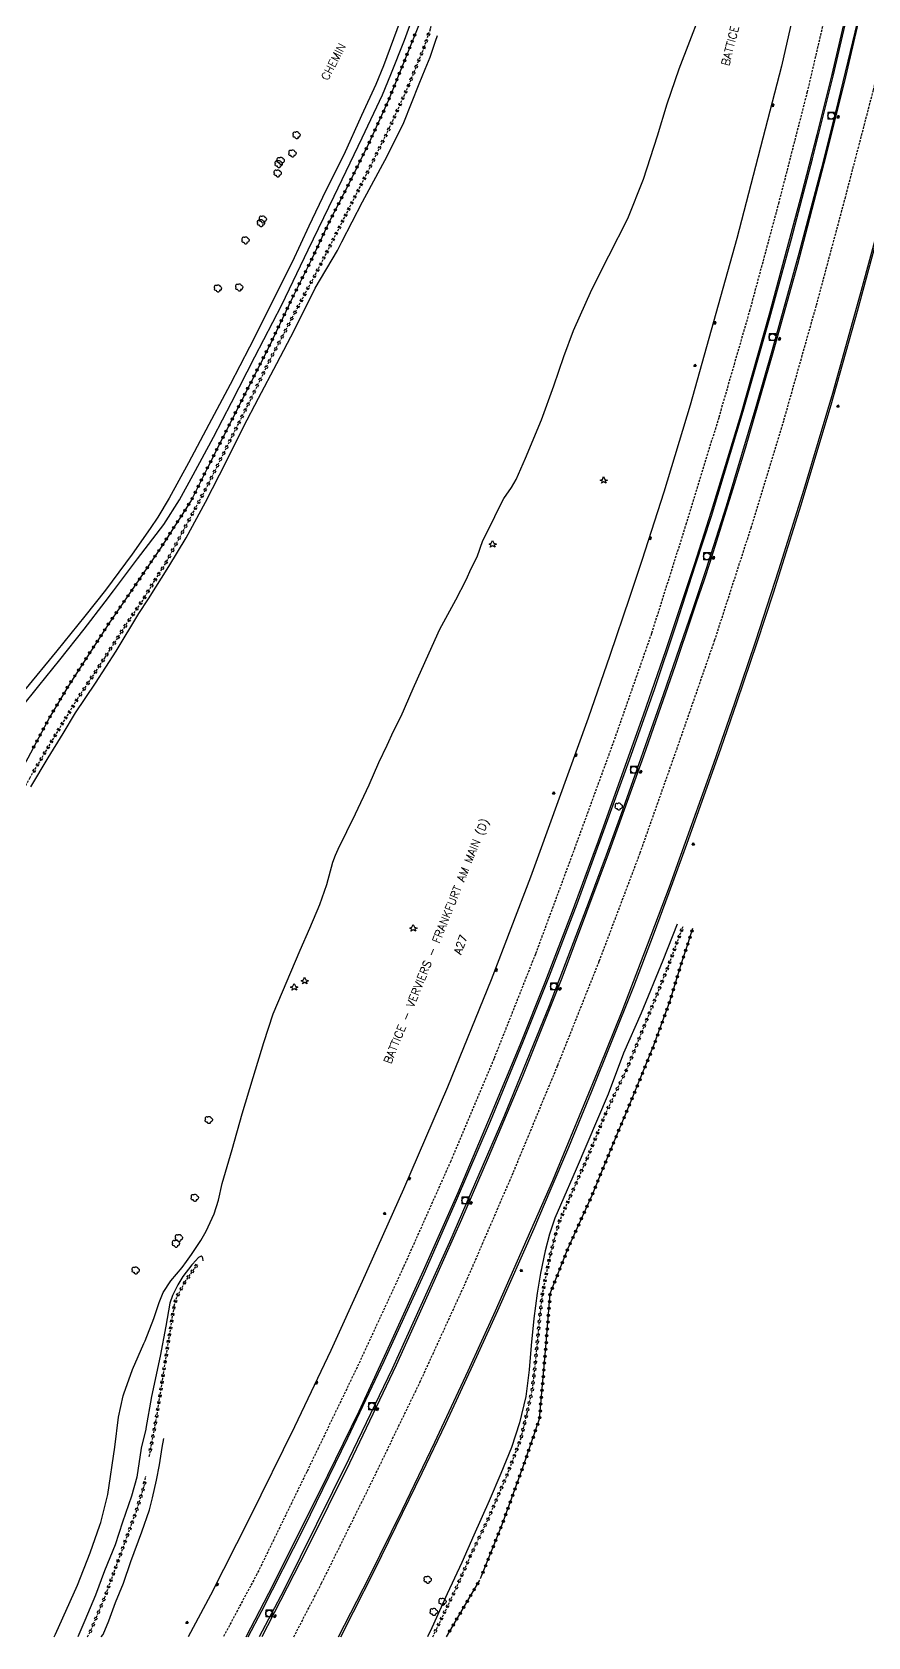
# Model space of a CAD drawing. Header units: millimetres. Extents: x 266000 to 267000, y 125000 to 126000.
# Drawn here: x 266175.8 to 266358.5, y 125000 to 125351 of the extents above; entities that cross this region are included whole.
import ezdxf
from ezdxf.enums import TextEntityAlignment as Align

# ---------------------------------------------------------------- set-up
doc = ezdxf.new("R2010")
doc.units = ezdxf.units.MM
doc.linetypes.add('DASHED', pattern=[0.75, 0.5, -0.25])
doc.layers.get('0').update_dxf_attribs({"linetype": 'CONTINUOUS'})
for name, color, linetype in [('W0001', 6, 'DASHED'), ('W0008', 7, 'CONTINUOUS'), ('W0010', 4, 'CONTINUOUS'), ('W0071', 7, 'CONTINUOUS'), ('W0211', 2, 'CONTINUOUS'), ('W0220', 5, 'DASHED'), ('W0300', 7, 'CONTINUOUS'), ('W0303', 7, 'CONTINUOUS'), ('W0322', 7, 'CONTINUOUS'), ('W0401', 7, 'CONTINUOUS'), ('W0420', 7, 'CONTINUOUS'), ('W0850', 7, 'CONTINUOUS'), ('W0989', 7, 'CONTINUOUS'), ('W0990', 7, 'CONTINUOUS')]:
    doc.layers.add(name, color=color, linetype=linetype)
doc.styles.get("Standard").update_dxf_attribs({"font": 'romans.shx', "width": 0.85})

# ---------------------------------------------------------------- blocks, each defined once
blk = doc.blocks.new('T850')
for p, q in [((-0.25, -0.15), (0, 0.32)), ((0, 0.32), (0.25, -0.15)), ((-0.25, -0.15), (0.25, -0.15))]:
    blk.add_line(p, q)
for major_axis in [(-0.106, 0.106), (-0.0354, 0.0354), (-0.0236, 0.0236)]:
    blk.add_ellipse((0, 0), major_axis=major_axis, ratio=1, start_param=3.926991, end_param=10.210176)
blk = doc.blocks.new('T401')
for p, q in [((-0.3, 0.3), (0, 0.3)), ((-0.3, -0.25), (-0.3, 0.3)), ((-0.3, 0.15), (0, 0.15)), ((-0.3, 0), (0, 0)), ((0, 0.3), (0, -0.25)), ((-0.3, -0.15), (0, -0.15)), ((-0.3, -0.25), (-0.3, -0.3)), ((-0.3, -0.3), (0, -0.3)), ((0, -0.3), (0, -0.25))]:
    blk.add_line(p, q)
blk = doc.blocks.new('T420')
for p, q in [((0.75, 0.75), (-0.75, 0.75)), ((-0.75, 0.75), (-0.75, -0.75)), ((0.75, 0.75), (0.75, -0.75)), ((0.75, -0.75), (-0.75, -0.75))]:
    blk.add_line(p, q)
blk.add_ellipse((0, 0), major_axis=(-0.53, 0.53), ratio=1, start_param=3.926991, end_param=10.210176)
blk = doc.blocks.new('T300')
for p, q in [((-0.8, 0.51), (-0.86, 0.34)), ((-0.86, 0.34), (-0.86, 0.17)), ((-0.86, 0.17), (-0.74, 0.06)), ((-0.69, 0.63), (-0.8, 0.51)), ((-0.8, -0.06), (-0.74, 0.06)), ((-0.74, 0.06), (-0.69, 0.11)), ((-0.57, 0.69), (-0.69, 0.63)), ((-0.46, 0.69), (-0.57, 0.69)), ((-0.29, 0.63), (-0.46, 0.69)), ((-0.29, 0.63), (-0.17, 0.74)), ((-0.23, 0.57), (-0.29, 0.63)), ((-0.17, 0.74), (-0.06, 0.8)), ((-0.06, 0.8), (0.06, 0.8)), ((0.06, 0.8), (0.23, 0.74)), ((0.23, 0.74), (0.34, 0.63)), ((0.34, 0.63), (0.4, 0.51)), ((0.46, 0.46), (0.34, 0.46)), ((0.4, 0.51), (0.4, 0.46)), ((0.57, 0.4), (0.46, 0.46)), ((0.57, 0.4), (0.69, 0.29)), ((0.69, 0.29), (0.74, 0.17)), ((0.74, 0.06), (0.69, -0.17)), ((0.74, 0.17), (0.74, 0.06)), ((-0.8, -0.17), (-0.8, -0.06)), ((-0.8, -0.23), (-0.8, -0.17)), ((-0.74, -0.34), (-0.8, -0.23)), ((-0.69, -0.4), (-0.74, -0.34)), ((-0.51, -0.46), (-0.69, -0.4)), ((-0.4, -0.46), (-0.51, -0.46)), ((-0.4, -0.46), (-0.34, -0.46)), ((-0.34, -0.46), (-0.34, -0.4)), ((-0.34, -0.51), (-0.34, -0.46)), ((-0.29, -0.63), (-0.34, -0.51)), ((-0.17, -0.74), (-0.29, -0.63)), ((-0.06, -0.8), (-0.17, -0.74)), ((0.06, -0.8), (-0.06, -0.8)), ((0.17, -0.74), (0.06, -0.8)), ((0.23, -0.69), (0.17, -0.74)), ((0.29, -0.46), (0.23, -0.46)), ((0.29, -0.63), (0.23, -0.69)), ((0.46, -0.4), (0.29, -0.46)), ((0.34, -0.51), (0.29, -0.63)), ((0.34, -0.51), (0.34, -0.46)), ((0.57, -0.34), (0.46, -0.4)), ((0.63, -0.29), (0.57, -0.34)), ((0.69, -0.17), (0.63, -0.29))]:
    blk.add_line(p, q)
blk = doc.blocks.new('T303')
for p, q in [((-0.77, 0), (-0.28, 0.21)), ((-0.28, -0.21), (-0.77, 0)), ((-0.28, 0.21), (0, 0.83)), ((0, 0.83), (0.28, 0.21)), ((0.28, 0.21), (0.83, 0)), ((0.83, 0), (0.28, -0.21)), ((-0.49, -0.63), (-0.28, -0.21)), ((0, -0.35), (-0.49, -0.63)), ((0.56, -0.63), (0, -0.35)), ((0.28, -0.21), (0.56, -0.63))]:
    blk.add_line(p, q)
blk = doc.blocks.new('t220o')
at = {"color": 0, "linetype": 'Continuous'}
for p, q in [((-0.25, 0.25), (0.25, 0.25)), ((-0.25, -0.25), (0.25, -0.25))]:
    blk.add_line(p, q, dxfattribs=at)
blk = doc.blocks.new('t322o')
at = {"color": 0, "linetype": 'Continuous'}
for radius in [0.25, 0.15]:
    blk.add_circle((0, 0), radius, dxfattribs=at)

msp = doc.modelspace()

# ---------------------------------------------------------------- linework, layer by layer
at = {"layer": 'W0001'}
for points in [[(266390.25, 125671), (266389.34, 125657.19), (266387.82, 125632.69), (266386.02, 125607.3), (266384.19, 125583.41), (266381.87, 125557.95), (266379.47, 125533.69), (266376.61, 125509.38), (266373.41, 125484.82), (266369.81, 125460.37), (266365.48, 125435.1), (266361.17, 125410.68), (266356.3, 125386.63), (266350.98, 125362.47), (266345.25, 125337.99), (266339.02, 125313.76), (266332.72, 125290.3), (266325.9, 125266.7), (266318.81, 125243.58), (266311.2, 125219.48), (266302.99, 125196.04), (266294.46, 125172.67), (266293.84, 125171.01), (266293.84, 125171)], [(266308.54, 125171), (266308.54, 125171.01), (266308.73, 125171.51), (266317, 125194.92), (266325.01, 125217.96), (266332.98, 125242.61), (266340.16, 125266.18), (266347.27, 125291.31), (266353.54, 125314.67), (266359.74, 125338.42), (266365.44, 125363.16), (266370.46, 125386.11), (266375.47, 125411.33), (266379.51, 125434.58), (266383.62, 125459.13), (266387.33, 125484.39), (266390.7, 125509.03), (266393.28, 125532.78), (266395.72, 125558.14), (266397.79, 125583.01), (266399.96, 125608.11), (266401.61, 125632.78), (266403.3, 125657.03), (266404.29, 125671)], [(266293.84, 125171), (266285.82, 125149.32), (266276.76, 125126.47), (266267.31, 125104.05), (266256.93, 125080.77), (266246.85, 125058.97), (266235.85, 125036.11), (266224.95, 125013.75), (266217.6, 125000)], [(266233.01, 125000), (266239.09, 125011.74), (266250.06, 125033.9), (266260.57, 125055.67), (266270.94, 125078.3), (266281.02, 125101.64), (266290.71, 125125.02), (266299.8, 125147.84), (266308.54, 125171)]]:
    msp.add_lwpolyline(points, dxfattribs=at)
at = {"layer": 'W0008'}
for points in [[(266383.28, 125671), (266382.37, 125656.01), (266380.87, 125633.42), (266378.61, 125601.26), (266376.45, 125574.38), (266372.62, 125534.42), (266368.05, 125495.81), (266363.31, 125463.19), (266358.84, 125436.57), (266358.49, 125434.47), (266358.26, 125433.08), (266354.85, 125414.14), (266348.11, 125380.93), (266339.6, 125343.57), (266329.87, 125305.93), (266319.66, 125269.42), (266313.9, 125250.44), (266309.12, 125235.43), (266306.41, 125227.34), (266302.12, 125214.68), (266297.38, 125201), (266286.51, 125171.01), (266286.51, 125171)], [(266397.6, 125671), (266397.51, 125669.09), (266396.79, 125656.97), (266395.78, 125641.39), (266394.46, 125621.84), (266393.05, 125603.27), (266391.38, 125581.78), (266389.6, 125562.14), (266387.27, 125537.59), (266384.93, 125516.68), (266382.35, 125495.54), (266379.11, 125472.77), (266375.31, 125448.75), (266371.65, 125427.55), (266367.3, 125403.76), (266362.76, 125381.54), (266358.82, 125363.61), (266353.42, 125340.34), (266348.9, 125322.34), (266343.09, 125300.23), (266337.75, 125280.88), (266331.67, 125259.96), (266331.66, 125259.95)], [(266317.62, 125171), (266317.62, 125171.01), (266324.84, 125191.14), (266329.42, 125204.32), (266334.03, 125217.87), (266339.01, 125233.45), (266344.58, 125251.04), (266350.83, 125272.1), (266356.93, 125293.8), (266361.6, 125311.21), (266366.16, 125328.91), (266371.34, 125350.37), (266375.73, 125370.37)], [(266298.47, 125171), (266298.47, 125171.01), (266299.62, 125174.14), (266304.46, 125187.62), (266309.43, 125201.7), (266314.31, 125215.74), (266318.79, 125229.13), (266320.58, 125234.59), (266324.32, 125246.25), (266327.41, 125256.25), (266330.71, 125267.27), (266337.07, 125289.61), (266344.07, 125315.68), (266347.46, 125328.67), (266350.69, 125341.79), (266354.47, 125358.05)], [(266331.66, 125259.95), (266329.29, 125252.09), (266323.94, 125235.03), (266322.7, 125231.21), (266321, 125226.22), (266319.94, 125223.17), (266316.37, 125212.49), (266309.48, 125192.64), (266301.65, 125171.01), (266301.64, 125171)], [(266286.51, 125171), (266284.76, 125166.19), (266276.19, 125143.76), (266266.6, 125120.29), (266257.02, 125097.93), (266247.98, 125077.71), (266241.14, 125062.65), (266233.15, 125045.94), (266223.3, 125025.98), (266214.79, 125009.11), (266209.93, 125000)], [(266222.62, 125000), (266227.54, 125009.56), (266234, 125022.36), (266240.42, 125035.36), (266247.27, 125049.41), (266254.51, 125065.07), (266261.38, 125080.14), (266268.95, 125097.18), (266276.25, 125114.46), (266282.5, 125129.49), (266287.97, 125143.24), (266293.96, 125158.74), (266298.47, 125171)], [(266301.64, 125171), (266299.73, 125165.73), (266291.6, 125144.11), (266283, 125122.62), (266275.48, 125104.78), (266269.66, 125091.27), (266262.39, 125074.94), (266255.36, 125059.43), (266245.16, 125037.97), (266235.83, 125019.21), (266227.29, 125002.45), (266226.02, 125000)], [(266242.78, 125000), (266249.48, 125013.09), (266256.81, 125027.89), (266263.85, 125042.59), (266271.12, 125058.18), (266277.14, 125071.3), (266289.61, 125099.84), (266299.89, 125124.79), (266304.76, 125136.86), (266310.35, 125151.36), (266315.13, 125164.05), (266317.62, 125171)]]:
    msp.add_lwpolyline(points, dxfattribs=at)
at = {"layer": 'W0010'}
for points in [[(266318.03, 125171), (266318.04, 125171.01), (266318.91, 125173.44), (266326.44, 125194.51), (266329.9, 125204.6), (266334.28, 125217.49), (266337.88, 125228.37), (266339.49, 125233.5), (266343.96, 125247.64), (266350.49, 125269.54), (266356.26, 125290.02), (266360.65, 125306.45), (266364.92, 125322.94), (266369.26, 125340.5), (266372.83, 125355.79), (266376.41, 125372.24), (266378.91, 125384.03), (266380.69, 125393.2), (266382.93, 125405.15), (266384.55, 125413.89), (266387.11, 125427.99), (266388.1, 125433.74), (266389.21, 125440.36)], [(266298.82, 125171), (266298.83, 125171.01), (266300.5, 125175.6), (266306.39, 125191.84), (266311.91, 125207.49), (266316.59, 125221.36), (266320.86, 125234.48), (266324.29, 125245.13), (266331.25, 125268.11), (266337.09, 125288.55), (266341.79, 125305.86), (266346.39, 125323.36), (266350.91, 125341.42), (266355.56, 125361.45)], [(266356.17, 125353.17), (266352.05, 125335.93), (266348.28, 125321.07), (266343.4, 125302.59), (266337.51, 125281.24), (266334.01, 125269.07), (266327.52, 125247.35), (266323.11, 125233.45), (266320.14, 125224.67), (266313.79, 125206.1), (266304.51, 125179.79), (266301.28, 125171.01), (266301.28, 125171)], [(266223.03, 125000), (266226.05, 125005.7), (266235.25, 125023.95), (266244.84, 125043.52), (266252.76, 125060.32), (266261.54, 125079.39), (266268.57, 125095.5), (266276.03, 125112.83), (266283.07, 125129.99), (266288.92, 125144.59), (266294.94, 125160.38), (266298.82, 125171)], [(266301.28, 125171), (266297.61, 125161.02), (266288.81, 125138.01), (266278.9, 125113.74), (266267.05, 125086.35), (266254.51, 125058.66), (266245.08, 125038.97), (266230.84, 125010.26), (266225.46, 125000)], [(266243.26, 125000), (266246.07, 125005.48), (266250.62, 125014.49), (266255.4, 125024.23), (266261.06, 125035.9), (266266.24, 125046.69), (266272.23, 125059.58), (266277.59, 125071.41), (266285.55, 125089.33), (266289.08, 125097.59), (266293.11, 125107.12), (266298.14, 125119.39), (266302.5, 125130.11), (266307.34, 125142.3), (266311.62, 125153.58), (266315.09, 125162.85), (266318.03, 125171)]]:
    msp.add_lwpolyline(points, dxfattribs=at)
at = {"layer": 'W0071'}
for points in [[(266259.19, 125361.49), (266252.62, 125343.66), (266250.95, 125339.55), (266247.84, 125332.79), (266243.95, 125324.18), (266240.04, 125316.4), (266236.3, 125308.56), (266232.63, 125300.72), (266223.35, 125282.16), (266219.13, 125273.93), (266214.44, 125265.23), (266209.99, 125256.79), (266205.8, 125249.11), (266203.32, 125244.95), (266201.61, 125242.49), (266197.67, 125236.88), (266191.82, 125229), (266187.3, 125223.28), (266181.2, 125215.71), (266174.12, 125207.09)], [(266173.42, 125203.25), (266177.29, 125208.02), (266181.85, 125213.75), (266187.19, 125220.46), (266191.81, 125226.42), (266193.58, 125228.81), (266198.82, 125235.8), (266204.58, 125243.32), (266208.01, 125248.76), (266210.98, 125254.19), (266215.43, 125262.43), (266219.37, 125270.04), (266224.49, 125279.98), (266230.37, 125291.42), (266236.14, 125303.41), (266241.85, 125315.14), (266247.99, 125327.91), (266252.42, 125337.35), (266254.21, 125341.78), (266257.22, 125349.28), (266260.82, 125359.19)]]:
    msp.add_lwpolyline(points, dxfattribs=at)
at = {"layer": 'W0211'}
for points in [[(266242.15, 125171), (266242.15, 125171.01), (266242.7, 125172.35), (266246.5, 125180.04), (266249.48, 125186.39), (266251.6, 125191.29), (266253.44, 125195.07), (266254.84, 125198.16), (266256.48, 125201.38), (266259.1, 125207.47), (266262.6, 125215.26), (266264.96, 125220.46), (266268.4, 125226.87), (266270.66, 125231.24), (266271.77, 125233.74), (266273.08, 125236.29), (266274.31, 125239.81), (266276.28, 125243.73), (266277.62, 125246.48), (266278.9, 125249.06), (266280.57, 125251.45), (266281.61, 125253.15), (266283.69, 125257.85), (266287.17, 125266.21), (266289.88, 125273.64), (266292.06, 125280.12), (266294.16, 125285.79), (266298.17, 125294.74), (266301.85, 125302.12), (266306.07, 125310.29), (266309.45, 125318.9), (266312.54, 125328.38), (266314.61, 125335.35), (266317.26, 125343.01), (266323.87, 125360.26)], [(266175.56, 125185.92), (266179.29, 125192.27), (266182.57, 125197.63), (266185.32, 125202.14), (266189.65, 125208.62), (266194.17, 125215.62), (266199.15, 125223.85), (266201.25, 125227.04), (266205.68, 125234.18), (266209.45, 125240.4), (266213.68, 125248.21), (266218.28, 125257.17), (266222.05, 125264.69), (266225.27, 125270.99), (266229.28, 125278.55), (266233.19, 125285.93), (266237.68, 125295.05), (266242.55, 125303.27), (266243.53, 125305.15), (266248.05, 125313.89), (266253.41, 125323.93), (266257.09, 125331.28), (266260.4, 125339.73), (266261.7, 125342.93), (266262.79, 125345.6), (266263.98, 125349.07), (266264.42, 125350.32)], [(266180.65, 125000), (266180.93, 125000.57), (266185.71, 125011.32), (266188.52, 125018.42), (266190.61, 125024.47), (266190.81, 125025.03), (266191.55, 125027.93), (266192.38, 125031.18), (266193.87, 125041.53), (266194.68, 125048.04), (266195.74, 125052.72), (266195.85, 125053.2), (266197.72, 125058.46), (266200.26, 125064.15), (266200.53, 125064.77), (266202.43, 125069.67), (266203.57, 125073.15), (266204.49, 125075.36), (266206.13, 125077.92), (266208.59, 125080.82), (266209.53, 125082.13), (266210.62, 125083.65), (266212.72, 125086.74), (266213.86, 125088.78), (266215.57, 125092.56), (266216.58, 125095.55), (266217.33, 125099.17), (266219.55, 125106.63), (266221.71, 125114.42), (266224.12, 125122.38), (266226.44, 125130.03), (266228.53, 125136.28), (266234.39, 125150.22), (266236.52, 125155.05), (266238.68, 125160.22), (266240.22, 125164.62), (266241.52, 125169.46), (266242.15, 125171)], [(266316.81, 125155.89), (266313.7, 125147.93), (266308.96, 125136.46), (266305.1, 125127.68), (266301.73, 125118.7), (266294.72, 125102.3), (266291.35, 125094.47), (266290.08, 125091.61), (266288.9, 125088.09), (266287.95, 125084.44), (266286.91, 125079.58), (266286.23, 125075.17), (266285.52, 125069.65), (266284.9, 125063.74), (266284.48, 125058.41), (266283.77, 125052.6), (266282.33, 125046.81), (266280.57, 125041.45), (266278.25, 125035.73), (266275.73, 125029.75), (266272.39, 125022.29), (266269.74, 125016.27), (266266.53, 125009.43), (266263.19, 125001.96), (266262.26, 125000)], [(266213.18, 125082.3), (266213.15, 125082.87), (266212.95, 125083.16), (266212.78, 125083.26), (266212.16, 125083), (266210.85, 125081.55), (266210.74, 125081.41), (266208.78, 125078.85), (266207.64, 125076.98), (266206.52, 125074.71), (266205.93, 125073.03), (266205.05, 125068), (266203.82, 125061.4), (266201.93, 125052.59), (266200.68, 125045.57), (266200.66, 125045.46), (266199.68, 125041.32), (266198.67, 125034.91), (266197.56, 125030.8), (266195.57, 125025.08), (266193.93, 125020.11), (266191.61, 125014.46), (266189.65, 125009.13), (266187.33, 125003.57), (266185.83, 125000)], [(266190.93, 125000), (266191.31, 125000.56), (266192.55, 125003.55), (266194.05, 125007.53), (266195.76, 125011.77), (266197.42, 125016.5), (266199.81, 125023.01), (266201.44, 125027.81), (266202.16, 125030.41), (266202.98, 125034.29), (266203.63, 125037.61), (266204.21, 125041.42), (266204.61, 125043.37)]]:
    msp.add_lwpolyline(points, dxfattribs=at)
at = {"layer": 'W0220'}
for points in [[(266200.4, 125227.44), (266205.21, 125235.21), (266209.91, 125243.9), (266213.73, 125251), (266217.72, 125258.97), (266223.44, 125270.41), (266227.43, 125278.58), (266233.82, 125290.71), (266238.89, 125300.19), (266243.57, 125309.47), (266245.29, 125312.85), (266248.79, 125319.7), (266253.97, 125330.15), (266258.17, 125339.46), (266260.23, 125344.53), (266261.52, 125347.71), (266262.91, 125351.84), (266263.76, 125354.36)], [(266200.4, 125227.44), (266196.47, 125221.65), (266191.68, 125214.22), (266185.62, 125205.08), (266180.84, 125197.25), (266175.3, 125187.94), (266169.73, 125177.88), (266166.17, 125171.01), (266166.17, 125171)], [(266263.42, 125000), (266264.18, 125001.67), (266268.4, 125010.38), (266271.64, 125017.75), (266275.5, 125025.77), (266279.63, 125035.37), (266282.67, 125043.33), (266284.04, 125049.05), (266285.21, 125054.21), (266285.86, 125060.12), (266286.67, 125068.44), (266287.35, 125074.75), (266287.77, 125076.98), (266289.04, 125083.29), (266290.31, 125088.16), (266291.06, 125090.79), (266293.22, 125095.85), (266297.05, 125104.44), (266301.27, 125114.73), (266305.73, 125123.97), (266310.21, 125135.01), (266314.82, 125146.55), (266317.67, 125154.24), (266318.16, 125155.56)], [(266201.43, 125039.46), (266202.85, 125047.09), (266203.15, 125048.68), (266204.9, 125060.02), (266206.89, 125072.44), (266207.51, 125074.45), (266209.21, 125077.6), (266211.28, 125080.56), (266211.93, 125081.49)], [(266187.88, 125000), (266188.68, 125001.44), (266191.65, 125008.54), (266194.63, 125016.63), (266198.52, 125027.32), (266200.28, 125032.87), (266200.67, 125035.17)]]:
    msp.add_lwpolyline(points, dxfattribs=at)
at = {"layer": 'W0322'}
for points in [[(266264.97, 125364.42), (266261.35, 125355.12), (266253.73, 125336.14), (266249.5, 125326.9), (266244.88, 125317.55), (266240.85, 125309.71), (266236.89, 125301.29), (266232.64, 125292.85), (266227.75, 125282.6), (266217.66, 125262.66), (266213.97, 125255.41), (266210.57, 125248.55), (266203.86, 125238.16), (266197.4, 125228.65), (266192.58, 125221.67), (266187.83, 125214.37), (266183.6, 125207.85), (266179.7, 125201.28), (266174.86, 125192.2), (266170.14, 125183.78), (266164.77, 125174.15), (266163.14, 125171.01), (266163.13, 125171)], [(266273.84, 125012.76), (266278.55, 125024.6), (266283.16, 125037.26), (266286.72, 125047.68), (266288.11, 125063.38), (266289.08, 125075.15), (266292.93, 125084.91), (266298.21, 125096.62), (266302.65, 125107.47), (266306.61, 125116.87), (266311.75, 125129.43), (266315.22, 125139), (266317.9, 125147.81), (266319.19, 125151.72), (266320.28, 125155.01)], [(266266.37, 125000), (266267.09, 125001.28), (266273.67, 125012.43)]]:
    msp.add_lwpolyline(points, dxfattribs=at)

# ---------------------------------------------------------------- block references
at = {"layer": 'W0220'}
for p, rotation in [((266262, 125349.14), 71.36527010258197), ((266262.48, 125350.56), 71.36527010258197), ((266260.96, 125346.33), 67.93836816272011), ((266261.52, 125347.72), 71.36527010258197), ((266259.27, 125342.16), 67.93603531706076), ((266259.83, 125343.55), 67.93603531706076), ((266260.39, 125344.94), 67.93836816272011), ((266258.14, 125339.38), 65.70980726952193), ((266258.7, 125340.77), 67.93603531706076), ((266256.28, 125335.28), 65.70980726952193), ((266256.9, 125336.64), 65.70980726952193), ((266257.52, 125338.01), 65.70980726952193), ((266254.43, 125331.17), 65.70980726952193), ((266255.05, 125332.54), 65.70980726952193), ((266255.67, 125333.91), 65.70980726952193), ((266253.14, 125328.47), 63.63255754904463), ((266253.8, 125329.81), 63.63255754904463), ((266251.14, 125324.44), 63.63255754904463), ((266251.81, 125325.78), 63.63255754904463), ((266252.47, 125327.13), 63.63255754904463), ((266249.81, 125321.75), 63.63255754904463), ((266250.47, 125323.09), 63.63255754904463), ((266247.79, 125317.73), 62.96859812569492), ((266248.47, 125319.07), 62.96859812569492), ((266249.14, 125320.41), 63.63255754904463), ((266245.74, 125313.72), 62.96859812569492), ((266246.42, 125315.06), 62.96859812569492), ((266247.1, 125316.39), 62.96859812569492), ((266244.38, 125311.05), 62.97545719881824), ((266245.06, 125312.38), 62.97545719881824), ((266242.34, 125307.03), 63.2106762272011), ((266243.02, 125308.37), 63.2106762272011), ((266243.7, 125309.71), 62.97545719881824), ((266240.31, 125303.02), 63.2106762272011), ((266240.99, 125304.36), 63.2106762272011), ((266241.67, 125305.7), 63.2106762272011), ((266238.96, 125300.34), 63.2106762272011), ((266239.64, 125301.68), 63.2106762272011), ((266236.84, 125296.37), 61.866703517328), ((266237.55, 125297.69), 61.866703517328), ((266238.26, 125299.02), 61.866703517328), ((266235.43, 125293.72), 61.866703517328), ((266236.14, 125295.05), 61.866703517328), ((266233.31, 125289.75), 62.24768993119055), ((266234.01, 125291.08), 61.866703517328), ((266234.72, 125292.4), 61.866703517328), ((266231.22, 125285.77), 62.24768993119055), ((266231.92, 125287.1), 62.24768993119055), ((266232.61, 125288.42), 62.24768993119055), ((266229.82, 125283.12), 62.24768993119055), ((266230.52, 125284.44), 62.24768993119055), ((266227.73, 125279.13), 62.24768993119055), ((266228.42, 125280.46), 62.24768993119055), ((266229.12, 125281.79), 62.24768993119055), ((266225.73, 125275.1), 63.93945883217457), ((266226.39, 125276.45), 63.93945883217457), ((266227.05, 125277.79), 63.93945883217457), ((266224.41, 125272.4), 63.93945883217457), ((266225.07, 125273.75), 63.93945883217457), ((266222.42, 125268.37), 63.4489776607949), ((266223.09, 125269.71), 63.4489776607949), ((266223.76, 125271.06), 63.93945883217457), ((266220.41, 125264.34), 63.4489776607949), ((266221.08, 125265.69), 63.4489776607949), ((266221.75, 125267.03), 63.4489776607949), ((266219.07, 125261.66), 63.4489776607949), ((266219.74, 125263), 63.4489776607949), ((266217.05, 125257.64), 63.3688736955405), ((266217.73, 125258.98), 63.4489776607949), ((266218.4, 125260.32), 63.4489776607949), ((266215.71, 125254.95), 63.3688736955405), ((266216.38, 125256.3), 63.3688736955405), ((266213.69, 125250.93), 61.71754436283106), ((266214.36, 125252.27), 63.3688736955405), ((266215.04, 125253.61), 63.3688736955405), ((266211.56, 125246.97), 61.71754436283106), ((266212.27, 125248.29), 61.71754436283106), ((266212.98, 125249.61), 61.71754436283106), ((266210.14, 125244.33), 61.71754436283106), ((266210.85, 125245.65), 61.71754436283106), ((266208, 125240.37), 61.63329951604692), ((266208.71, 125241.69), 61.63329951604692), ((266209.42, 125243.01), 61.63329951604692), ((266205.86, 125236.41), 61.63329951604692), ((266206.57, 125237.73), 61.63329951604692), ((266207.29, 125239.05), 61.63329951604692), ((266204.35, 125233.82), 58.20876584531929), ((266205.14, 125235.09), 58.20876584531929), ((266201.98, 125229.99), 58.20876584531929), ((266202.77, 125231.27), 58.20876584531929), ((266203.56, 125232.54), 58.20876584531929), ((266199.52, 125226.15), 235.8081275551755), ((266200.37, 125227.39), 235.8081275551755), ((266201.19, 125228.72), 58.20876584531929), ((266196.99, 125222.43), 235.8081275551755), ((266197.84, 125223.67), 235.8081275551755), ((266198.68, 125224.91), 235.8081275551755), ((266195.35, 125219.92), 237.2375145031517), ((266196.16, 125221.18), 237.2375145031517), ((266192.92, 125216.14), 237.2375145031517), ((266193.73, 125217.4), 237.2375145031517), ((266194.54, 125218.66), 237.2375145031517), ((266190.46, 125212.37), 236.4533237052608), ((266191.28, 125213.62), 236.4533237052608), ((266192.1, 125214.88), 237.2375145031517), ((266187.97, 125208.62), 236.4533237052608), ((266188.8, 125209.87), 236.4533237052608), ((266189.63, 125211.12), 236.4533237052608), ((266185.49, 125204.86), 238.574579452067), ((266186.31, 125206.12), 236.4533237052608), ((266187.14, 125207.37), 236.4533237052608), ((266183.93, 125202.3), 238.574579452067), ((266184.71, 125203.58), 238.574579452067), ((266181.58, 125198.46), 238.574579452067), ((266182.36, 125199.74), 238.574579452067), ((266183.14, 125201.02), 238.574579452067), ((266179.26, 125194.6), 239.2530828833483), ((266180.03, 125195.89), 239.2530828833483), ((266180.8, 125197.18), 239.2530828833483), ((266176.96, 125190.74), 239.2530828833483), ((266177.73, 125192.03), 239.2530828833483), ((266178.5, 125193.32), 239.2530828833483), ((266176.2, 125189.45), 239.2530828833483), ((266317.3, 125153.24), 69.67807776370908), ((266317.82, 125154.65), 69.68108520240963), ((266315.74, 125149.02), 69.67807776370908), ((266316.26, 125150.43), 69.67807776370908), ((266316.78, 125151.84), 69.67807776370908), ((266314.68, 125146.21), 68.21742401029476), ((266315.21, 125147.62), 69.67807776370908), ((266313.02, 125142.04), 68.21742401029476), ((266313.57, 125143.43), 68.21742401029476), ((266314.13, 125144.82), 68.21742401029476), ((266311.9, 125139.25), 68.21742401029476), ((266312.46, 125140.64), 68.21742401029476), ((266310.23, 125135.07), 68.21742401029476), ((266310.79, 125136.46), 68.21742401029476), ((266311.35, 125137.86), 68.21742401029476), ((266309.1, 125132.29), 67.91211846568865), ((266309.67, 125133.68), 67.91211846568865), ((266307.41, 125128.12), 67.91211846568865), ((266307.98, 125129.51), 67.91211846568865), ((266308.54, 125130.9), 67.91211846568865), ((266305.72, 125123.95), 64.27438735640332), ((266306.28, 125125.34), 67.91211846568865), ((266306.85, 125126.73), 67.91211846568865), ((266304.42, 125121.25), 64.27438735640332), ((266305.07, 125122.6), 64.27438735640332), ((266302.46, 125117.2), 64.27438735640332), ((266303.11, 125118.55), 64.27438735640332), ((266303.77, 125119.9), 64.27438735640332), ((266301.18, 125114.49), 67.69831619000658), ((266301.81, 125115.84), 64.27438735640332), ((266299.47, 125110.32), 67.69831619000658), ((266300.04, 125111.71), 67.69831619000658), ((266300.61, 125113.1), 67.69831619000658), ((266298.33, 125107.55), 67.69831619000658), ((266298.9, 125108.94), 67.69831619000658), ((266296.59, 125103.4), 65.95766107688671), ((266297.19, 125104.77), 67.69831619000658), ((266297.76, 125106.16), 67.69831619000658), ((266295.37, 125100.66), 65.95766107688671), ((266295.98, 125102.03), 65.95766107688671), ((266293.53, 125096.55), 65.95766107688671), ((266294.15, 125097.92), 65.95766107688671), ((266294.76, 125099.29), 65.95766107688671), ((266291.76, 125092.41), 66.89571556750735), ((266292.35, 125093.79), 66.89571556750735), ((266292.93, 125095.17), 66.89571556750735), ((266290.73, 125089.6), 74.0689862917149), ((266291.17, 125091.03), 66.89571556750735), ((266289.93, 125086.71), 75.33646562895143), ((266290.31, 125088.16), 74.0689862917149), ((266288.85, 125082.34), 78.61151085601585), ((266289.17, 125083.81), 75.33646562895143), ((266289.55, 125085.26), 75.33646562895143), ((266210, 125078.73), 54.98068000399818), ((266210.86, 125079.96), 54.98068000399818), ((266211.72, 125081.19), 54.9871993810075), ((266288.26, 125079.4), 78.61151085601585), ((266288.55, 125080.87), 78.61151085601585), ((266207.73, 125074.86), 61.65597111798171), ((266208.44, 125076.18), 61.65597111798171), ((266209.15, 125077.5), 61.65597111798171), ((266287.39, 125074.99), 79.282863544716), ((266287.67, 125076.46), 79.282863544716), ((266287.96, 125077.93), 78.61151085601585), ((266206.82, 125072.01), 80.93077004483226), ((266207.2, 125073.46), 72.79090398435687), ((266287.05, 125072.01), 83.85820764419398), ((266287.21, 125073.5), 83.85820764419398), ((266206.35, 125069.05), 80.93077004483226), ((266206.58, 125070.53), 80.93077004483226), ((266286.73, 125069.02), 83.85820764419398), ((266286.89, 125070.52), 83.85820764419398), ((266205.64, 125064.61), 80.93077004483226), ((266205.87, 125066.09), 80.93077004483226), ((266206.11, 125067.57), 80.93077004483226), ((266286.29, 125064.55), 84.45594206703026), ((266286.43, 125066.04), 84.45594206703026), ((266286.58, 125067.53), 84.45594206703026), ((266205.16, 125061.65), 80.93077004483226), ((266205.4, 125063.13), 80.93077004483226), ((266286, 125061.56), 84.45594206703026), ((266286.14, 125063.05), 84.45594206703026), ((266204.7, 125058.68), 81.20676040896149), ((266204.93, 125060.16), 80.93077004483226), ((266285.69, 125058.58), 83.75763696486263), ((266285.85, 125060.07), 83.75763696486263), ((266204.01, 125054.23), 81.20676040896149), ((266204.24, 125055.72), 81.20676040896149), ((266204.47, 125057.2), 81.20676040896149), ((266285.19, 125054.1), 77.18469816854882), ((266285.36, 125055.59), 83.75763696486263), ((266285.53, 125057.09), 83.75763696486263), ((266203.55, 125051.27), 81.20676040896149), ((266203.78, 125052.75), 81.20676040896149), ((266284.52, 125051.18), 77.18469816854882), ((266284.86, 125052.64), 77.18469816854882), ((266202.8, 125046.83), 79.40373357178561), ((266203.08, 125048.31), 79.40423425185782), ((266203.32, 125049.79), 81.20676040896149), ((266283.5, 125046.8), 76.52851970161484), ((266283.85, 125048.26), 76.52851970161484), ((266284.19, 125049.72), 77.18469816854882), ((266202.25, 125043.88), 79.40373357178561), ((266202.53, 125045.36), 79.40373357178561), ((266282.8, 125043.88), 76.52851970161484), ((266283.15, 125045.34), 76.52851970161484), ((266201.7, 125040.94), 79.40373357178561), ((266201.98, 125042.41), 79.40373357178561), ((266281.8, 125041.06), 69.07549825499278), ((266282.34, 125042.46), 69.07549825499278), ((266280.19, 125036.85), 69.07549825499278), ((266280.73, 125038.25), 69.07549825499278), ((266281.26, 125039.66), 69.07549825499278), ((266200.42, 125033.69), 80.39099977235531), ((266278.48, 125032.69), 66.75461039586398), ((266279.07, 125034.07), 66.75461039586398), ((266279.66, 125035.45), 69.07549825499278), ((266199.18, 125029.38), 72.38563774243512), ((266199.63, 125030.81), 72.38563774243512), ((266200.08, 125032.24), 72.38563774243512), ((266277.29, 125029.94), 66.75461039586398), ((266277.88, 125031.32), 66.75461039586398), ((266198.23, 125026.53), 69.98762448563537), ((266198.72, 125027.95), 72.38563774243512), ((266275.52, 125025.8), 66.75461039586398), ((266276.11, 125027.18), 66.75461039586398), ((266276.7, 125028.56), 66.75461039586398), ((266196.69, 125022.3), 69.98762448563537), ((266197.21, 125023.71), 69.98762448563537), ((266197.72, 125025.12), 69.98762448563537), ((266274.22, 125023.1), 64.29240789582614), ((266274.87, 125024.45), 64.29240789582614), ((266195.67, 125019.48), 69.98762448563537), ((266196.18, 125020.89), 69.98762448563537), ((266272.26, 125019.04), 64.29240789582614), ((266272.91, 125020.4), 64.29240789582614), ((266273.57, 125021.75), 64.29240789582614), ((266194.12, 125015.25), 69.79878069092561), ((266194.64, 125016.66), 69.98762448563537), ((266195.15, 125018.07), 69.98762448563537), ((266271.01, 125016.32), 66.25441621492945), ((266271.62, 125017.69), 66.25441621492945), ((266193.09, 125012.44), 69.79878069092561), ((266193.6, 125013.85), 69.79878069092561), ((266269.2, 125012.2), 66.25441621492945), ((266269.8, 125013.57), 66.25441621492945), ((266270.41, 125014.95), 66.25441621492945), ((266191.52, 125008.22), 67.25765577288489), ((266192.05, 125009.62), 69.79878069092561), ((266192.57, 125011.03), 69.79878069092561), ((266267.3, 125008.12), 64.14413014206097), ((266267.96, 125009.47), 64.14413014206097), ((266268.6, 125010.83), 66.25441621492945), ((266190.36, 125005.45), 67.25765577288489), ((266190.94, 125006.84), 67.25765577288489), ((266265.99, 125005.42), 64.14413014206097), ((266266.65, 125006.77), 64.14413014206097), ((266188.6, 125001.31), 60.98743735112009), ((266189.2, 125002.69), 67.25765577288489), ((266189.78, 125004.07), 67.25765577288489), ((266264.04, 125001.37), 65.71070292109508), ((266264.69, 125002.72), 64.14413014206097), ((266265.34, 125004.07), 64.14413014206097)]:
    msp.add_blockref('t220o', p, dxfattribs=dict(at, rotation=rotation))
at = {"layer": 'W0300', "rotation": 359.9999899820874}
for p in [(266233.66, 125328.49), (266232.76, 125324.49), (266229.54, 125320.13), (266229.76, 125322.17), (266230.2, 125322.89), (266226.29, 125310.06), (266225.89, 125309.24), (266222.49, 125305.49), (266216.47, 125294.96), (266221.13, 125295.17), (266304.09, 125181.63), (266214.47, 125113.07), (266211.41, 125096.04), (266207.29, 125086.01), (266207.95, 125087.26), (266198.5, 125080.15), (266262.33, 125012.48), (266265.56, 125007.68), (266263.66, 125005.45)]:
    msp.add_blockref('T300', p, dxfattribs=at)
at = {"layer": 'W0303', "rotation": 359.9999899820874}
for p in [(266300.75, 125253), (266276.46, 125239.03), (266259.12, 125155.03), (266233.09, 125142.11), (266235.38, 125143.49)]:
    msp.add_blockref('T303', p, dxfattribs=at)
at = {"layer": 'W0322'}
for p, rotation in [((266258.89, 125349), 248.1392905188623), ((266259.45, 125350.39), 248.1392905188623), ((266257.77, 125346.21), 248.1392905188623), ((266258.33, 125347.61), 248.1392905188623), ((266256.1, 125342.04), 248.1392905188623), ((266256.66, 125343.43), 248.1392905188623), ((266257.22, 125344.82), 248.1392905188623), ((266254.98, 125339.25), 248.1392905188623), ((266255.54, 125340.65), 248.1392905188623), ((266253.26, 125335.1), 245.3866847913245), ((266253.86, 125336.47), 248.1392905188623), ((266254.42, 125337.86), 248.1392905188623), ((266252.01, 125332.37), 245.3866847913245), ((266252.63, 125333.73), 245.3866847913245), ((266250.13, 125328.28), 245.3866847913245), ((266250.76, 125329.64), 245.3866847913245), ((266251.38, 125331.01), 245.3866847913245), ((266248.18, 125324.23), 243.6930361742839), ((266248.84, 125325.57), 243.6930361742839), ((266249.51, 125326.92), 245.3866847913245), ((266246.85, 125321.54), 243.6930361742839), ((266247.51, 125322.88), 243.6930361742839), ((266244.85, 125317.5), 242.7899954326146), ((266245.52, 125318.85), 243.6930361742839), ((266246.18, 125320.19), 243.6930361742839), ((266242.8, 125313.5), 242.7899954326146), ((266243.48, 125314.84), 242.7899954326146), ((266244.17, 125316.17), 242.7899954326146), ((266241.42, 125310.83), 242.7899954326146), ((266242.11, 125312.17), 242.7899954326146), ((266239.47, 125306.78), 244.8444121049449), ((266240.11, 125308.14), 244.8444121049449), ((266240.75, 125309.5), 244.8444121049449), ((266238.2, 125304.07), 244.8444121049449), ((266238.83, 125305.42), 244.8444121049449), ((266236.25, 125300.01), 243.2585294055198), ((266236.92, 125301.35), 244.8444121049449), ((266237.56, 125302.71), 244.8444121049449), ((266234.22, 125295.99), 243.2585294055198), ((266234.9, 125297.33), 243.2585294055198), ((266235.57, 125298.67), 243.2585294055198), ((266232.87, 125293.31), 243.2585294055198), ((266233.55, 125294.65), 243.2585294055198), ((266230.92, 125289.26), 244.485715928513), ((266231.57, 125290.61), 244.485715928513), ((266232.22, 125291.96), 244.485715928513), ((266229.63, 125286.55), 244.485715928513), ((266230.28, 125287.9), 244.485715928513), ((266227.69, 125282.49), 243.1516890355594), ((266228.34, 125283.84), 244.485715928513), ((266228.99, 125285.19), 244.485715928513), ((266225.66, 125278.47), 243.1516890355594), ((266226.34, 125279.81), 243.1516890355594), ((266227.01, 125281.15), 243.1516890355594), ((266224.3, 125275.8), 243.1516890355594), ((266224.98, 125277.13), 243.1516890355594), ((266222.27, 125271.78), 243.1516890355594), ((266222.95, 125273.12), 243.1516890355594), ((266223.63, 125274.46), 243.1516890355594), ((266220.92, 125269.1), 243.1516890355594), ((266221.59, 125270.44), 243.1516890355594), ((266218.88, 125265.09), 243.1516890355594), ((266219.56, 125266.43), 243.1516890355594), ((266220.24, 125267.77), 243.1516890355594), ((266216.85, 125261.08), 243.0665429192063), ((266217.53, 125262.41), 243.0665429192063), ((266218.21, 125263.75), 243.1516890355594), ((266215.49, 125258.4), 243.0665429192063), ((266216.17, 125259.74), 243.0665429192063), ((266213.46, 125254.38), 243.6222876574722), ((266214.13, 125255.73), 243.0665429192063), ((266214.81, 125257.06), 243.0665429192063), ((266211.46, 125250.35), 243.6222876574722), ((266212.13, 125251.7), 243.6222876574722), ((266212.8, 125253.04), 243.6222876574722), ((266210.03, 125247.72), 237.1570116885991), ((266210.8, 125249.01), 243.6222876574722), ((266207.59, 125243.94), 237.1570116885991), ((266208.41, 125245.2), 237.1570116885991), ((266209.22, 125246.46), 237.1570116885991), ((266205.15, 125240.16), 237.1570116885991), ((266205.97, 125241.42), 237.1570116885991), ((266206.78, 125242.68), 237.1570116885991), ((266202.67, 125236.41), 235.7943534891439), ((266203.51, 125237.65), 235.7943534891439), ((266204.34, 125238.9), 237.1570116885991), ((266200.98, 125233.92), 235.7943534891439), ((266201.83, 125235.17), 235.7943534891439), ((266198.45, 125230.2), 235.7943534891439), ((266199.3, 125231.44), 235.7943534891439), ((266200.14, 125232.68), 235.7943534891439), ((266195.91, 125226.49), 235.3881531022818), ((266196.76, 125227.73), 235.3881531022818), ((266197.61, 125228.96), 235.7943534891439), ((266193.35, 125222.79), 235.3881531022818), ((266194.2, 125224.02), 235.3881531022818), ((266195.06, 125225.26), 235.3881531022818), ((266190.87, 125219.04), 236.9447021491937), ((266191.69, 125220.29), 236.9447021491937), ((266192.5, 125221.55), 236.9447021491937), ((266188.41, 125215.27), 236.9447021491937), ((266189.23, 125216.52), 236.9447021491937), ((266190.05, 125217.78), 236.9447021491937), ((266186.78, 125212.75), 237.0160391147099), ((266187.6, 125214.01), 237.0160391147099), ((266184.33, 125208.98), 237.0160391147099), ((266185.15, 125210.23), 237.0160391147099), ((266185.96, 125211.49), 237.0160391147099), ((266181.99, 125205.13), 239.343363483671), ((266182.75, 125206.42), 239.343363483671), ((266183.52, 125207.71), 239.343363483671), ((266179.69, 125201.26), 241.895739584304), ((266180.46, 125202.55), 239.343363483671), ((266181.22, 125203.84), 239.343363483671), ((266178.28, 125198.62), 241.895739584304), ((266178.99, 125199.94), 241.895739584304), ((266176.16, 125194.65), 241.895739584304), ((266176.87, 125195.97), 241.895739584304), ((266177.57, 125197.29), 241.895739584304), ((266319.62, 125153.01), 71.66431430456169), ((266320.09, 125154.43), 71.66431430456169), ((266318.2, 125148.74), 71.6662725888909), ((266318.68, 125150.16), 71.6662725888909), ((266319.15, 125151.59), 71.6662725888909), ((266317.31, 125145.88), 73.08620378064383), ((266317.74, 125147.31), 73.08620378064383), ((266316, 125141.57), 73.08620378064383), ((266316.43, 125143.01), 73.08620378064383), ((266316.87, 125144.44), 73.08620378064383), ((266315.11, 125138.71), 70.08520522047543), ((266315.56, 125140.14), 73.08620378064383), ((266313.58, 125134.47), 70.08520522047543), ((266314.09, 125135.88), 70.08520522047543), ((266314.6, 125137.29), 70.08520522047543), ((266312.56, 125131.65), 70.08520522047543), ((266313.07, 125133.06), 70.08520522047543), ((266310.94, 125127.45), 67.75559477844993), ((266311.51, 125128.84), 67.75559477844993), ((266312.04, 125130.24), 70.08520522047543), ((266309.81, 125124.68), 67.75559477844993), ((266310.37, 125126.07), 67.75559477844993), ((266308.1, 125120.51), 67.75559477844993), ((266308.67, 125121.9), 67.75559477844993), ((266309.24, 125123.29), 67.75559477844993), ((266306.97, 125117.74), 67.75559477844993), ((266307.53, 125119.12), 67.75559477844993), ((266305.23, 125113.58), 67.1641668195297), ((266305.81, 125114.97), 67.1641668195297), ((266306.39, 125116.35), 67.1641668195297), ((266304.06, 125110.82), 67.1641668195297), ((266304.65, 125112.2), 67.1641668195297), ((266302.33, 125106.67), 67.70411048965742), ((266302.9, 125108.05), 67.1641668195297), ((266303.48, 125109.44), 67.1641668195297), ((266301.19, 125103.89), 67.70411048965742), ((266301.76, 125105.28), 67.70411048965742), ((266299.48, 125099.73), 67.70411048965742), ((266300.05, 125101.12), 67.70411048965742), ((266300.62, 125102.51), 67.70411048965742), ((266298.34, 125096.95), 67.70411048965742), ((266298.91, 125098.34), 67.70411048965742), ((266296.51, 125092.85), 65.76289362411609), ((266297.12, 125094.21), 65.76289362411609), ((266297.74, 125095.58), 65.76289362411609), ((266295.27, 125090.11), 65.76289362411609), ((266295.89, 125091.48), 65.76289362411609), ((266293.43, 125086.01), 65.76289362411609), ((266294.04, 125087.37), 65.76289362411609), ((266294.66, 125088.74), 65.76289362411609), ((266291.72, 125081.84), 68.43364880323246), ((266292.27, 125083.24), 68.43364880323246), ((266292.82, 125084.63), 68.43364880323246), ((266290.62, 125079.05), 68.43364880323246), ((266291.17, 125080.45), 68.43364880323246), ((266289.05, 125074.85), 85.3056933681285), ((266289.52, 125076.26), 68.43364880323246), ((266290.07, 125077.66), 68.43364880323246), ((266288.8, 125071.86), 85.3056933681285), ((266288.93, 125073.35), 85.3056933681285), ((266288.56, 125068.87), 85.3056933681285), ((266288.68, 125070.36), 85.3056933681285), ((266288.19, 125064.38), 85.3056933681285), ((266288.31, 125065.88), 85.3056933681285), ((266288.44, 125067.37), 85.3056933681285), ((266287.93, 125061.4), 84.95722955399575), ((266288.07, 125062.89), 84.95722955399575), ((266287.67, 125058.41), 84.95722955399575), ((266287.8, 125059.9), 84.95722955399575), ((266287.27, 125053.92), 84.95722955399575), ((266287.41, 125055.42), 84.95722955399575), ((266287.54, 125056.91), 84.95722955399575), ((266287.01, 125050.94), 84.95722955399575), ((266287.14, 125052.43), 84.95722955399575), ((266286.75, 125047.95), 84.95722955399575), ((266286.88, 125049.44), 84.95722955399575), ((266285.36, 125043.68), 71.12582887760583), ((266285.84, 125045.1), 71.12582887760583), ((266286.33, 125046.51), 71.12582887760583), ((266284.38, 125040.84), 71.12582887760583), ((266284.87, 125042.26), 71.12582887760583), ((266282.92, 125036.58), 69.98455418878848), ((266283.41, 125038), 71.12582887760583), ((266283.9, 125039.42), 71.12582887760583), ((266281.89, 125033.77), 69.98455418878848), ((266282.4, 125035.17), 69.98455418878848), ((266280.35, 125029.54), 69.98455418878848), ((266280.86, 125030.95), 69.98455418878848), ((266281.38, 125032.36), 69.98455418878848), ((266279.32, 125026.72), 69.98455418878848), ((266279.84, 125028.13), 69.98455418878848), ((266277.72, 125022.51), 68.29744441732994), ((266278.27, 125023.91), 68.29744441732994), ((266278.81, 125025.31), 69.98455418878848), ((266276.61, 125019.73), 68.29744441732994), ((266277.17, 125021.12), 68.29744441732994), ((266274.95, 125015.55), 68.29744441732994), ((266275.5, 125016.94), 68.29744441732994), ((266276.06, 125018.33), 68.29744441732994), ((266273.21, 125011.64), 59.43032848145636), ((266274.39, 125014.15), 68.29744441732994), ((266271.68, 125009.06), 59.43032848145636), ((266272.44, 125010.35), 59.43032848145636), ((266269.39, 125005.18), 59.43032848145636), ((266270.16, 125006.47), 59.43032848145636), ((266270.92, 125007.77), 59.43032848145636), ((266267.1, 125001.31), 59.43032848145636), ((266267.87, 125002.6), 59.43032848145636), ((266268.63, 125003.89), 59.43032848145636)]:
    msp.add_blockref('t322o', p, dxfattribs=dict(at, rotation=rotation))
at = {"layer": 'W0401'}
for p, rotation in [((266337.59, 125335.1), 165.5015661002359), ((266351.89, 125332.48), 165.902347940354), ((266324.9, 125287.43), 164.3842427746702), ((266339.02, 125283.94), 164.5749279959187), ((266310.78, 125240.39), 162.357466100739), ((266324.65, 125236.05), 162.5836683056715), ((266294.55, 125192.91), 160.0707324269971), ((266308.72, 125189.26), 160.1024108443676), ((266277.12, 125145.9), 159.0855322807361), ((266291.09, 125141.81), 158.1903403673575), ((266258.14, 125100.29), 156.7884303798341), ((266271.62, 125094.96), 156.680718296623), ((266237.85, 125055.64), 154.4437767019304), ((266251.17, 125049.85), 154.5608324839261), ((266216.14, 125011.51), 153.2220471047119), ((266228.77, 125004.56), 152.9964186356697)]:
    msp.add_blockref('T401', p, dxfattribs=dict(at, rotation=rotation))
at = {"layer": 'W0420', "rotation": 359.9999899820874}
for p in [(266350.49, 125332.74), (266337.65, 125284.3), (266323.32, 125236.38), (266307.37, 125189.68), (266289.91, 125142.27), (266270.51, 125095.45), (266250.08, 125050.43), (266227.62, 125005.12)]:
    msp.add_blockref('T420', p, dxfattribs=at)
at = {"layer": 'W0850', "rotation": 359.9999899820874}
for p in [(266320.71, 125278.1), (266351.95, 125269.22), (266289.84, 125184.6), (266320.35, 125173.42), (266252.88, 125092.61), (266282.76, 125080.14), (266209.66, 125003.13)]:
    msp.add_blockref('T850', p, dxfattribs=at)

# ---------------------------------------------------------------- texts
at = {"layer": 'W0989'}
for s, rotation, p in [('BATTICE - VERVIERS - FRANKFURT AM MAIN (D)', 75.9382, (266334.29, 125371.65)), ('CHEMIN', 62.538, (266241.67, 125344.56)), ('BATTICE - VERVIERS - FRANKFURT AM MAIN (D)', 68.1404, (266264.13, 125152.21))]:
    msp.add_text(s, height=1.75, rotation=rotation, dxfattribs=at).set_placement(p, align=Align.MIDDLE_CENTER)
at = {"layer": 'W0990'}
msp.add_text('A27', height=1.75, rotation=70.388, dxfattribs=at).set_placement((266269.45, 125151.44), align=Align.MIDDLE_CENTER)

doc.saveas('drawing.dxf')
